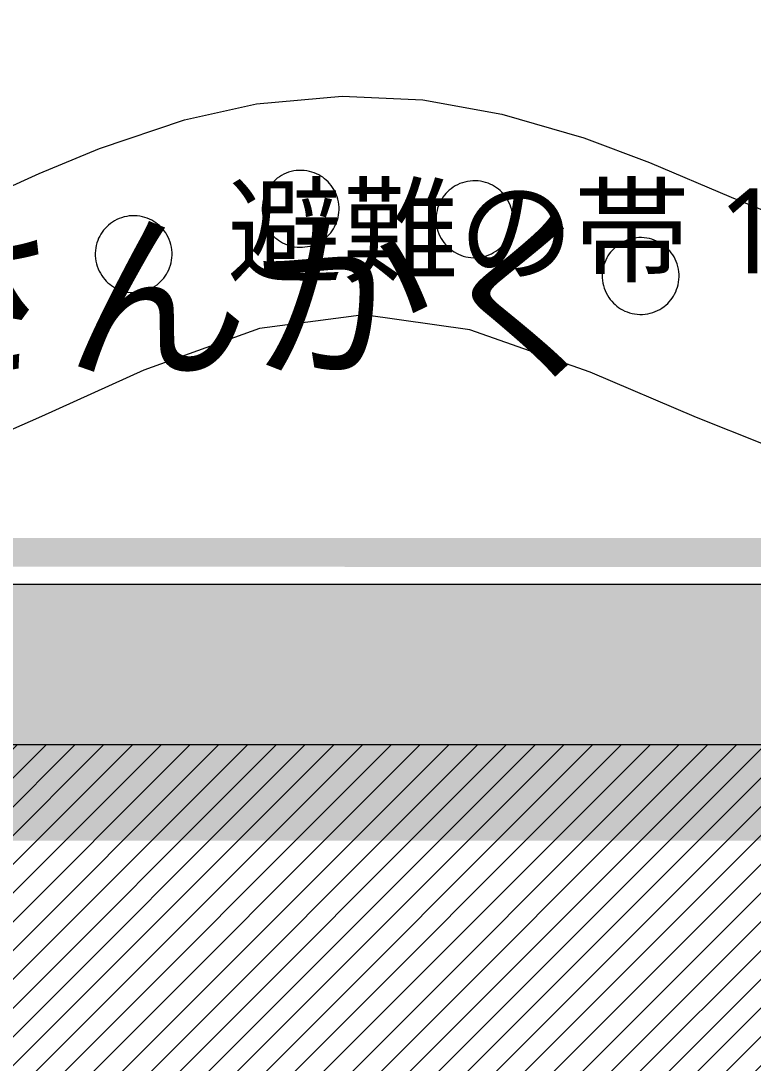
# Model space of a CAD drawing. Header units: millimetres. Extents: x -146962 to 322503, y -183624 to 284367.
# Drawn here: x 71745 to 74031, y 27904 to 31159 of the extents above; entities that cross this region are included whole.
import ezdxf

# ---------------------------------------------------------------- set-up
doc = ezdxf.new("R2010")
doc.units = ezdxf.units.MM
doc.layers.add('30_敷地・外構', color=8, linetype='Continuous', lineweight=9)
doc.layers.add('60_部屋名・面積', color=7, linetype='Continuous', lineweight=13)
doc.styles.add('JP', font='NotoSansCJKjp-Regular.otf')

msp = doc.modelspace()

# ---------------------------------------------------------------- hatches: boundary and pattern name
at = {"layer": '30_敷地・外構', "true_color": 0x8a6a4a}
for points in [[(67663.7, 29499.5), (67663.7, 29529.5), (67663.7, 29537), (67663.7, 29544.5), (68866.5, 29544.4), (70069.3, 29544.3), (71272.1, 29544.3), (72474.9, 29544.2), (73677.7, 29544.1), (74880.5, 29544), (76083.3, 29544), (77286.1, 29543.9), (78488.9, 29543.8), (79691.7, 29543.7), (80894.5, 29543.7), (82097.3, 29543.6), (82097.3, 29536.1), (82097.3, 29528.6), (82097.3, 29513.6), (82097.3, 29498.6), (82097.3, 29491.1), (82097.3, 29483.6), (82097.3, 29476.1), (82097.3, 29468.6), (82097.3, 29453.6), (80894.5, 29453.7), (79691.7, 29453.7), (78488.9, 29453.8), (77286.1, 29453.9), (76083.3, 29454), (74880.5, 29454), (73677.7, 29454.1), (72474.9, 29454.2), (71272.1, 29454.3), (70069.3, 29454.3), (68866.5, 29454.4), (67663.7, 29454.5), (67663.7, 29462), (67663.7, 29469.5), (67663.7, 29477), (67663.7, 29492)], [(70880.1, 29484.3), (70880.1, 29514.3), (70880.1, 29521.8), (70880.1, 29529.3), (70880.1, 29536.8), (70880.1, 29544.3), (71007.4, 29544.3), (71134.8, 29544.3), (71262.1, 29544.3), (71389.5, 29544.2), (71516.8, 29544.2), (71644.2, 29544.2), (71771.5, 29544.2), (71898.8, 29544.2), (72026.2, 29544.2), (72153.5, 29544.2), (72280.9, 29544.2), (72408.2, 29544.2), (72408.2, 29529.2), (72408.2, 29521.7), (72408.2, 29506.7), (72408.2, 29499.2), (72408.2, 29484.2), (72408.2, 29476.7), (72408.2, 29469.2), (72408.2, 29454.2), (72280.9, 29454.2), (72153.5, 29454.2), (71771.5, 29454.2), (71516.8, 29454.2), (71262.1, 29454.3), (71134.8, 29454.3), (71007.4, 29454.3), (70880.1, 29454.3), (70880.1, 29461.8), (70880.1, 29469.3), (70880.1, 29476.8)], [(71766.5, 29536.7), (71769, 29536.7), (71771.5, 29536.7), (71774, 29536.7), (71776.5, 29536.7), (71779, 29536.7), (71781.5, 29536.7), (71786.5, 29536.7), (71789, 29536.7), (71789, 29530.5), (71789, 29524.2), (71789, 29511.7), (71789, 29505.5), (71789, 29499.2), (71789, 29493), (71789, 29486.7), (71789, 29480.5), (71789, 29474.2), (71789, 29468), (71789, 29461.7), (71786.5, 29461.7), (71784, 29461.7), (71779, 29461.7), (71774, 29461.7), (71769, 29461.7), (71766.5, 29461.7), (71764, 29461.7), (71761.5, 29461.7), (71759, 29461.7), (71759, 29468), (71759, 29474.2), (71759, 29486.7), (71759, 29493), (71759, 29499.2), (71759, 29505.5), (71759, 29511.7), (71759, 29518), (71759, 29524.2), (71759, 29530.5), (71759, 29536.7), (71761.5, 29536.7), (71764, 29536.7)], [(71893.8, 29536.7), (71896.3, 29536.7), (71898.8, 29536.7), (71901.3, 29536.7), (71903.8, 29536.7), (71906.3, 29536.7), (71908.8, 29536.7), (71911.3, 29536.7), (71913.8, 29536.7), (71916.3, 29536.7), (71918.8, 29536.7), (71918.8, 29530.5), (71918.8, 29524.2), (71918.8, 29505.5), (71918.8, 29499.2), (71918.8, 29486.7), (71918.8, 29480.5), (71918.8, 29474.2), (71918.8, 29461.7), (71916.3, 29461.7), (71911.3, 29461.7), (71908.8, 29461.7), (71906.3, 29461.7), (71903.8, 29461.7), (71901.3, 29461.7), (71898.8, 29461.7), (71896.3, 29461.7), (71893.8, 29461.7), (71891.3, 29461.7), (71888.8, 29461.7), (71888.8, 29474.2), (71888.8, 29486.7), (71888.8, 29511.7), (71888.8, 29524.2), (71888.8, 29536.7), (71891.3, 29536.7)], [(72026.2, 29536.7), (72028.7, 29536.7), (72031.2, 29536.7), (72033.7, 29536.7), (72036.2, 29536.7), (72038.7, 29536.7), (72041.2, 29536.7), (72043.7, 29536.7), (72046.2, 29536.7), (72048.7, 29536.7), (72048.7, 29511.7), (72048.7, 29505.5), (72048.7, 29499.2), (72048.7, 29493), (72048.7, 29486.7), (72048.7, 29480.5), (72048.7, 29474.2), (72048.7, 29468), (72048.7, 29461.7), (72046.2, 29461.7), (72043.7, 29461.7), (72038.7, 29461.7), (72036.2, 29461.7), (72033.7, 29461.7), (72031.2, 29461.7), (72028.7, 29461.7), (72026.2, 29461.7), (72021.2, 29461.7), (72018.7, 29461.7), (72018.7, 29468), (72018.7, 29480.5), (72018.7, 29493), (72018.7, 29505.5), (72018.7, 29518), (72018.7, 29530.5), (72018.7, 29536.7), (72021.2, 29536.7), (72023.7, 29536.7)], [(72153.5, 29536.7), (72156, 29536.7), (72158.5, 29536.7), (72161, 29536.7), (72163.5, 29536.7), (72168.5, 29536.7), (72171, 29536.7), (72173.5, 29536.7), (72176, 29536.7), (72178.5, 29536.7), (72178.5, 29530.4), (72178.5, 29524.2), (72178.5, 29511.7), (72178.5, 29505.4), (72178.5, 29486.7), (72178.5, 29480.4), (72178.5, 29474.2), (72178.5, 29461.7), (72176, 29461.7), (72173.5, 29461.7), (72171, 29461.7), (72168.5, 29461.7), (72166, 29461.7), (72163.5, 29461.7), (72161, 29461.7), (72158.5, 29461.7), (72156, 29461.7), (72153.5, 29461.7), (72151, 29461.7), (72148.5, 29461.7), (72148.5, 29536.7), (72151, 29536.7)], [(72285.9, 29536.7), (72288.4, 29536.7), (72290.9, 29536.7), (72293.4, 29536.7), (72295.9, 29536.7), (72298.4, 29536.7), (72300.9, 29536.7), (72303.4, 29536.7), (72305.9, 29536.7), (72308.4, 29536.7), (72308.4, 29524.2), (72308.4, 29517.9), (72308.4, 29499.2), (72308.4, 29492.9), (72308.4, 29486.7), (72308.4, 29480.4), (72308.4, 29474.2), (72308.4, 29467.9), (72308.4, 29461.7), (72305.9, 29461.7), (72303.4, 29461.7), (72300.9, 29461.7), (72298.4, 29461.7), (72295.9, 29461.7), (72293.4, 29461.7), (72290.9, 29461.7), (72288.4, 29461.7), (72285.9, 29461.7), (72283.4, 29461.7), (72280.9, 29461.7), (72278.4, 29461.7), (72278.4, 29486.7), (72278.4, 29492.9), (72278.4, 29499.2), (72278.4, 29505.4), (72278.4, 29536.7), (72280.9, 29536.7), (72283.4, 29536.7)], [(72408.2, 29536.7), (72408.2, 29544.2), (72415.7, 29544.2), (72423.2, 29544.2), (72430.7, 29544.2), (72445.7, 29544.2), (72453.2, 29544.2), (72475.7, 29544.2), (72483.2, 29544.2), (72498.2, 29544.2), (72498.2, 29529.2), (72498.2, 29521.7), (72498.2, 29514.2), (72498.2, 29506.7), (72498.2, 29499.2), (72498.2, 29484.2), (72498.2, 29476.7), (72498.2, 29469.2), (72498.2, 29454.2), (72490.7, 29454.2), (72483.2, 29454.2), (72475.7, 29454.2), (72468.2, 29454.2), (72460.7, 29454.2), (72453.2, 29454.2), (72445.7, 29454.2), (72423.2, 29454.2), (72415.7, 29454.2), (72408.2, 29454.2), (72408.2, 29461.7), (72408.2, 29469.2), (72408.2, 29476.7), (72408.2, 29484.2), (72408.2, 29499.2), (72408.2, 29506.7), (72408.2, 29514.2), (72408.2, 29521.7), (72408.2, 29529.2)], [(72418.2, 29534.2), (72424.1, 29534.2), (72429.9, 29534.2), (72435.7, 29534.2), (72441.6, 29534.2), (72447.4, 29534.2), (72453.2, 29534.2), (72459.1, 29534.2), (72464.9, 29534.2), (72470.7, 29534.2), (72476.6, 29534.2), (72482.4, 29534.2), (72488.2, 29534.2), (72488.2, 29528.3), (72488.2, 29522.5), (72488.2, 29516.7), (72488.2, 29505), (72488.2, 29499.2), (72488.2, 29493.3), (72488.2, 29487.5), (72488.2, 29481.7), (72488.2, 29475.8), (72488.2, 29470), (72488.2, 29464.2), (72482.4, 29464.2), (72476.6, 29464.2), (72464.9, 29464.2), (72459.1, 29464.2), (72453.2, 29464.2), (72447.4, 29464.2), (72441.6, 29464.2), (72429.9, 29464.2), (72424.1, 29464.2), (72418.2, 29464.2), (72418.2, 29470), (72418.2, 29475.9), (72418.2, 29481.7), (72418.2, 29493.4), (72418.2, 29499.2), (72418.2, 29505), (72418.2, 29510.9), (72418.2, 29516.7), (72418.2, 29522.5)], [(72498.2, 29484.2), (72498.2, 29491.7), (72498.2, 29506.7), (72498.2, 29514.2), (72498.2, 29521.7), (72498.2, 29529.2), (72498.2, 29536.7), (72498.2, 29544.2), (72625.6, 29544.2), (72752.9, 29544.2), (72880.3, 29544.2), (73007.6, 29544.1), (73135, 29544.1), (73262.3, 29544.1), (73389.7, 29544.1), (73517, 29544.1), (73771.7, 29544.1), (73899.1, 29544.1), (74026.4, 29544.1), (74026.4, 29536.6), (74026.4, 29529.1), (74026.4, 29521.6), (74026.4, 29514.1), (74026.4, 29506.6), (74026.4, 29499.1), (74026.4, 29476.6), (74026.4, 29469.1), (74026.4, 29454.1), (73899.1, 29454.1), (73771.7, 29454.1), (73644.4, 29454.1), (73517, 29454.1), (73389.7, 29454.1), (73262.3, 29454.1), (73135, 29454.1), (73007.6, 29454.1), (72880.3, 29454.2), (72752.9, 29454.2), (72625.6, 29454.2), (72498.2, 29454.2), (72498.2, 29461.7), (72498.2, 29469.2), (72498.2, 29476.7)], [(72603.1, 29536.7), (72608.1, 29536.7), (72610.6, 29536.7), (72613.1, 29536.7), (72615.6, 29536.7), (72618.1, 29536.7), (72620.6, 29536.7), (72623.1, 29536.7), (72625.6, 29536.7), (72628.1, 29536.7), (72628.1, 29517.9), (72628.1, 29511.7), (72628.1, 29505.4), (72628.1, 29499.2), (72628.1, 29492.9), (72628.1, 29486.7), (72628.1, 29480.4), (72628.1, 29461.7), (72625.6, 29461.7), (72620.6, 29461.7), (72618.1, 29461.7), (72615.6, 29461.7), (72613.1, 29461.7), (72608.1, 29461.7), (72605.6, 29461.7), (72603.1, 29461.7), (72600.6, 29461.7), (72598.1, 29461.7), (72598.1, 29467.9), (72598.1, 29474.2), (72598.1, 29480.4), (72598.1, 29486.7), (72598.1, 29492.9), (72598.1, 29499.2), (72598.1, 29505.4), (72598.1, 29511.7), (72598.1, 29517.9), (72598.1, 29524.2), (72598.1, 29530.4), (72598.1, 29536.7), (72600.6, 29536.7)], [(72732.9, 29536.7), (72735.4, 29536.7), (72737.9, 29536.7), (72740.4, 29536.7), (72745.4, 29536.7), (72747.9, 29536.7), (72750.4, 29536.7), (72752.9, 29536.7), (72755.4, 29536.7), (72757.9, 29536.7), (72757.9, 29524.2), (72757.9, 29517.9), (72757.9, 29511.7), (72757.9, 29505.4), (72757.9, 29499.2), (72757.9, 29492.9), (72757.9, 29486.7), (72757.9, 29480.4), (72757.9, 29474.2), (72757.9, 29461.7), (72755.4, 29461.7), (72750.4, 29461.7), (72747.9, 29461.7), (72742.9, 29461.7), (72737.9, 29461.7), (72735.4, 29461.7), (72732.9, 29461.7), (72730.4, 29461.7), (72727.9, 29461.7), (72727.9, 29467.9), (72727.9, 29474.2), (72727.9, 29492.9), (72727.9, 29505.4), (72727.9, 29524.2), (72727.9, 29530.4), (72727.9, 29536.7), (72730.4, 29536.7)], [(72865.3, 29536.7), (72867.8, 29536.7), (72870.3, 29536.7), (72872.8, 29536.7), (72875.3, 29536.7), (72877.8, 29536.7), (72880.3, 29536.7), (72882.8, 29536.7), (72885.3, 29536.7), (72887.8, 29536.7), (72887.8, 29530.4), (72887.8, 29524.2), (72887.8, 29517.9), (72887.8, 29511.7), (72887.8, 29505.4), (72887.8, 29499.2), (72887.8, 29492.9), (72887.8, 29486.7), (72887.8, 29480.4), (72887.8, 29474.2), (72887.8, 29467.9), (72887.8, 29461.7), (72882.8, 29461.7), (72877.8, 29461.7), (72875.3, 29461.7), (72872.8, 29461.7), (72870.3, 29461.7), (72867.8, 29461.7), (72865.3, 29461.7), (72860.3, 29461.7), (72857.8, 29461.7), (72857.8, 29467.9), (72857.8, 29480.4), (72857.8, 29486.7), (72857.8, 29492.9), (72857.8, 29499.2), (72857.8, 29505.4), (72857.8, 29511.7), (72857.8, 29517.9), (72857.8, 29524.2), (72857.8, 29530.4), (72857.8, 29536.7), (72860.3, 29536.7), (72862.8, 29536.7)], [(72995.1, 29536.6), (73000.1, 29536.6), (73005.1, 29536.6), (73010.1, 29536.6), (73015.1, 29536.6), (73017.6, 29536.6), (73017.6, 29524.1), (73017.6, 29517.9), (73017.6, 29511.6), (73017.6, 29505.4), (73017.6, 29499.1), (73017.6, 29492.9), (73017.6, 29486.6), (73017.6, 29480.4), (73017.6, 29474.1), (73017.6, 29461.6), (73015.1, 29461.6), (73012.6, 29461.6), (73007.6, 29461.6), (73005.1, 29461.6), (73002.6, 29461.6), (72997.6, 29461.6), (72995.1, 29461.6), (72992.6, 29461.6), (72990.1, 29461.6), (72987.6, 29461.6), (72987.6, 29467.9), (72987.6, 29474.1), (72987.6, 29480.4), (72987.6, 29486.6), (72987.6, 29499.1), (72987.6, 29505.4), (72987.6, 29511.6), (72987.6, 29524.1), (72987.6, 29530.4), (72987.6, 29536.6), (72990.1, 29536.6)], [(73125, 29536.6), (73127.5, 29536.6), (73132.5, 29536.6), (73137.5, 29536.6), (73140, 29536.6), (73145, 29536.6), (73147.5, 29536.6), (73147.5, 29530.4), (73147.5, 29524.1), (73147.5, 29517.9), (73147.5, 29511.6), (73147.5, 29505.4), (73147.5, 29499.1), (73147.5, 29480.4), (73147.5, 29474.1), (73147.5, 29467.9), (73147.5, 29461.6), (73145, 29461.6), (73142.5, 29461.6), (73140, 29461.6), (73137.5, 29461.6), (73135, 29461.6), (73132.5, 29461.6), (73130, 29461.6), (73127.5, 29461.6), (73125, 29461.6), (73122.5, 29461.6), (73120, 29461.6), (73117.5, 29461.6), (73117.5, 29467.9), (73117.5, 29480.4), (73117.5, 29486.6), (73117.5, 29492.9), (73117.5, 29499.1), (73117.5, 29505.4), (73117.5, 29517.9), (73117.5, 29524.1), (73117.5, 29530.4), (73117.5, 29536.6), (73120, 29536.6)], [(73252.3, 29536.6), (73257.3, 29536.6), (73259.8, 29536.6), (73262.3, 29536.6), (73264.8, 29536.6), (73267.3, 29536.6), (73269.8, 29536.6), (73272.3, 29536.6), (73274.8, 29536.6), (73277.3, 29536.6), (73277.3, 29530.4), (73277.3, 29511.6), (73277.3, 29505.4), (73277.3, 29492.9), (73277.3, 29486.6), (73277.3, 29474.1), (73277.3, 29461.6), (73274.8, 29461.6), (73272.3, 29461.6), (73267.3, 29461.6), (73264.8, 29461.6), (73262.3, 29461.6), (73259.8, 29461.6), (73257.3, 29461.6), (73254.8, 29461.6), (73252.3, 29461.6), (73249.8, 29461.6), (73247.3, 29461.6), (73247.3, 29492.9), (73247.3, 29499.1), (73247.3, 29511.6), (73247.3, 29517.9), (73247.3, 29524.1), (73247.3, 29536.6), (73249.8, 29536.6)], [(73384.7, 29536.6), (73387.2, 29536.6), (73392.2, 29536.6), (73394.7, 29536.6), (73399.7, 29536.6), (73402.2, 29536.6), (73404.7, 29536.6), (73407.2, 29536.6), (73407.2, 29530.4), (73407.2, 29524.1), (73407.2, 29517.9), (73407.2, 29511.6), (73407.2, 29505.4), (73407.2, 29499.1), (73407.2, 29492.9), (73407.2, 29480.4), (73407.2, 29474.1), (73407.2, 29461.6), (73404.7, 29461.6), (73399.7, 29461.6), (73397.2, 29461.6), (73392.2, 29461.6), (73387.2, 29461.6), (73384.7, 29461.6), (73379.7, 29461.6), (73377.2, 29461.6), (73377.2, 29467.9), (73377.2, 29486.6), (73377.2, 29492.9), (73377.2, 29499.1), (73377.2, 29505.4), (73377.2, 29511.6), (73377.2, 29517.9), (73377.2, 29530.4), (73377.2, 29536.6), (73379.7, 29536.6), (73382.2, 29536.6)], [(73512, 29536.6), (73514.5, 29536.6), (73517, 29536.6), (73522, 29536.6), (73524.5, 29536.6), (73527, 29536.6), (73529.5, 29536.6), (73532, 29536.6), (73534.5, 29536.6), (73537, 29536.6), (73537, 29530.4), (73537, 29524.1), (73537, 29517.9), (73537, 29511.6), (73537, 29499.1), (73537, 29492.9), (73537, 29486.6), (73537, 29480.4), (73537, 29474.1), (73537, 29461.6), (73534.5, 29461.6), (73529.5, 29461.6), (73527, 29461.6), (73522, 29461.6), (73517, 29461.6), (73514.5, 29461.6), (73512, 29461.6), (73509.5, 29461.6), (73507, 29461.6), (73507, 29467.9), (73507, 29474.1), (73507, 29486.6), (73507, 29492.9), (73507, 29511.6), (73507, 29517.9), (73507, 29524.1), (73507, 29530.4), (73507, 29536.6), (73509.5, 29536.6)], [(73644.4, 29536.6), (73646.9, 29536.6), (73651.9, 29536.6), (73656.9, 29536.6), (73659.4, 29536.6), (73664.4, 29536.6), (73666.9, 29536.6), (73666.9, 29530.4), (73666.9, 29524.1), (73666.9, 29511.6), (73666.9, 29505.4), (73666.9, 29499.1), (73666.9, 29492.9), (73666.9, 29486.6), (73666.9, 29480.4), (73666.9, 29474.1), (73666.9, 29467.9), (73666.9, 29461.6), (73664.4, 29461.6), (73661.9, 29461.6), (73656.9, 29461.6), (73651.9, 29461.6), (73646.9, 29461.6), (73644.4, 29461.6), (73641.9, 29461.6), (73639.4, 29461.6), (73636.9, 29461.6), (73636.9, 29474.1), (73636.9, 29480.4), (73636.9, 29486.6), (73636.9, 29492.9), (73636.9, 29499.1), (73636.9, 29505.4), (73636.9, 29511.6), (73636.9, 29517.9), (73636.9, 29536.6), (73639.4, 29536.6), (73641.9, 29536.6)], [(73774.2, 29536.6), (73776.7, 29536.6), (73779.2, 29536.6), (73781.7, 29536.6), (73784.2, 29536.6), (73786.7, 29536.6), (73789.2, 29536.6), (73791.7, 29536.6), (73794.2, 29536.6), (73796.7, 29536.6), (73796.7, 29511.6), (73796.7, 29505.3), (73796.7, 29467.8), (73796.7, 29461.6), (73794.2, 29461.6), (73786.7, 29461.6), (73784.2, 29461.6), (73781.7, 29461.6), (73779.2, 29461.6), (73776.7, 29461.6), (73774.2, 29461.6), (73771.7, 29461.6), (73769.2, 29461.6), (73766.7, 29461.6), (73766.7, 29480.4), (73766.7, 29486.6), (73766.7, 29492.9), (73766.7, 29499.1), (73766.7, 29505.4), (73766.7, 29511.6), (73766.7, 29536.6), (73769.2, 29536.6)], [(73904.1, 29536.6), (73906.6, 29536.6), (73909.1, 29536.6), (73911.6, 29536.6), (73916.6, 29536.6), (73919.1, 29536.6), (73921.6, 29536.6), (73924.1, 29536.6), (73926.6, 29536.6), (73926.6, 29524.1), (73926.6, 29517.8), (73926.6, 29511.6), (73926.6, 29505.3), (73926.6, 29499.1), (73926.6, 29492.8), (73926.6, 29486.6), (73926.6, 29480.3), (73926.6, 29461.6), (73924.1, 29461.6), (73921.6, 29461.6), (73919.1, 29461.6), (73916.6, 29461.6), (73914.1, 29461.6), (73911.6, 29461.6), (73909.1, 29461.6), (73906.6, 29461.6), (73904.1, 29461.6), (73901.6, 29461.6), (73899.1, 29461.6), (73896.6, 29461.6), (73896.6, 29467.8), (73896.6, 29474.1), (73896.6, 29486.6), (73896.6, 29492.8), (73896.6, 29499.1), (73896.6, 29505.3), (73896.6, 29511.6), (73896.6, 29517.8), (73896.6, 29524.1), (73896.6, 29530.3), (73896.6, 29536.6), (73899.1, 29536.6), (73901.6, 29536.6)], [(74026.4, 29544.1), (74033.9, 29544.1), (74041.4, 29544.1), (74056.4, 29544.1), (74063.9, 29544.1), (74078.9, 29544.1), (74086.4, 29544.1), (74093.9, 29544.1), (74101.4, 29544.1), (74108.9, 29544.1), (74116.4, 29544.1), (74116.4, 29536.6), (74116.4, 29529.1), (74116.4, 29521.6), (74116.4, 29514.1), (74116.4, 29506.6), (74116.4, 29491.6), (74116.4, 29484.1), (74116.4, 29476.6), (74116.4, 29469.1), (74116.4, 29461.6), (74116.4, 29454.1), (74108.9, 29454.1), (74101.4, 29454.1), (74093.9, 29454.1), (74086.4, 29454.1), (74078.9, 29454.1), (74071.4, 29454.1), (74063.9, 29454.1), (74056.4, 29454.1), (74048.9, 29454.1), (74041.4, 29454.1), (74033.9, 29454.1), (74026.4, 29454.1), (74026.4, 29461.6), (74026.4, 29469.1), (74026.4, 29476.6), (74026.4, 29499.1), (74026.4, 29506.6), (74026.4, 29514.1), (74026.4, 29521.6), (74026.4, 29529.1)]]:
    msp.add_hatch(color=8, dxfattribs=at).paths.add_polyline_path(points)
at = {"layer": '30_敷地・外構', "true_color": 0xdccfb6}
msp.add_hatch(color=8, dxfattribs=at).paths.add_polyline_path([(118594.5, 29396.3), (118594.4, 28596.3), (67603, 28599.5), (67603.1, 29399.5)])
at = {"layer": '30_敷地・外構', "true_color": 0xb9cf98}
for points in [[(72560, 29289.8), (72666.8, 29308.9), (72723.5, 29326.6), (72800.4, 29169.7), (72767.5, 29132), (72564.3, 29204), (72562.1, 29219.3), (72562, 29269.3)], [(71815.2, 28923.7), (71778.9, 29039.2), (71767.9, 29058.3), (71878.8, 29130.1), (71971.9, 29020.9), (71914, 28928.7)], [(71909.8, 29074.8), (71938.5, 29031.4), (71934.4, 28919.8), (71857.9, 28902.2), (71849.9, 28866.3), (71840.5, 28878), (71788.8, 28878.9), (71881.8, 29049.5)], [(71966.5, 28993.8), (71980, 28945.4), (71999, 28842.9), (71983, 28841.3), (71973.8, 28792.7), (71957.6, 28776.4), (71813.9, 28907.5)], [(72575.5, 28822.5), (72538.8, 28841.3), (72518.2, 28833.3), (72528.2, 28888.3), (72497.2, 28932.6), (72489.2, 28951.1), (72563.4, 28995.6)], [(73113.9, 28921.7), (73266.6, 28837.6), (73184.7, 28736.6), (73106.3, 28743.9), (73040.7, 28770.3), (73028.7, 28807)], [(73804, 28819.6), (73883, 28822.3), (73869.6, 28779.4), (73853.6, 28739.8), (73828.3, 28630.8), (73801.3, 28609.1), (73737.9, 28609.1), (73659.9, 28686.6)], [(73711.8, 28629.7), (73699.3, 28645.4), (73723.5, 28826.3), (73772.2, 28806.1), (73773.5, 28755.7), (73767.9, 28684.2), (73715.5, 28631.5)]]:
    msp.add_hatch(color=8, dxfattribs=at).paths.add_polyline_path(points)
at = {"layer": '30_敷地・外構', "true_color": 0xbdb6aa}
h = msp.add_hatch(dxfattribs=at)
h.set_pattern_fill('ANSI31', scale=20)
h.paths.add_polyline_path([(74349.4, 27219.1), (67974.7, 27219.5), (67974.8, 28899.5), (74349.5, 28899.1), (74349.5, 28599.1)])

# ---------------------------------------------------------------- linework, layer by layer
at = {"layer": '30_敷地・外構'}
for points in [[(118597.6, 85398.9), (118594.5, 29396.3), (55603.1, 29400.2), (55602.4, 41399.1), (85596.4, 85403.7), (118597.6, 85398.9)], [(83754.6, 32064.4), (82100.1, 29398.6), (64209.2, 29399.8), (67603.5, 29399.7), (67603.3, 31451.8)], [(71567.6, 30575.8), (71802.4, 30682.6), (71990.1, 30760.6), (72256.3, 30849.8), (72480.9, 30899.8), (72747.8, 30924.1), (73000, 30912.5), (73247.2, 30868.1), (73502.5, 30793.7), (73708.1, 30716.4), (73962.9, 30608.7), (74360.9, 30446.1)], [(72712.6, 30497.6), (72716.8, 30503.3), (72720.9, 30509.4), (72724.6, 30515.9), (72727.9, 30522.7), (72730.9, 30529.9), (72733.5, 30537.4), (72735.5, 30545.1), (72737.1, 30553), (72738.1, 30561.1), (72738.6, 30569.3), (72738.5, 30577.6), (72737.9, 30585.8), (72736.6, 30594), (72734.9, 30602.1), (72732.6, 30610), (72729.7, 30617.6), (72726.4, 30625), (72722.7, 30632.1), (72718.5, 30638.8), (72714, 30645.1), (72709.2, 30651), (72704.1, 30656.5), (72698.8, 30661.5), (72693.3, 30666.2), (72687.6, 30670.5), (72681.5, 30674.5), (72675, 30678.2), (72668.2, 30681.6), (72661, 30684.5), (72653.5, 30687.1), (72645.8, 30689.1), (72637.9, 30690.7), (72629.8, 30691.7), (72621.6, 30692.2), (72613.3, 30692.1), (72605.1, 30691.5), (72596.9, 30690.3), (72588.8, 30688.5), (72580.9, 30686.2), (72573.3, 30683.3), (72565.9, 30680), (72558.8, 30676.3), (72552.1, 30672.1), (72545.8, 30667.6), (72539.9, 30662.8), (72534.4, 30657.7), (72529.3, 30652.4), (72524.7, 30647), (72520.4, 30641.2), (72516.4, 30635.1), (72512.7, 30628.6), (72509.3, 30621.8), (72506.4, 30614.6), (72503.8, 30607.1), (72501.8, 30599.4), (72500.2, 30591.5), (72499.2, 30583.4), (72498.7, 30575.2), (72498.8, 30566.9), (72499.4, 30558.7), (72500.6, 30550.5), (72502.4, 30542.4), (72504.7, 30534.5), (72507.6, 30526.9), (72510.9, 30519.5), (72514.6, 30512.4), (72518.8, 30505.7), (72523.3, 30499.4), (72528.1, 30493.5), (72533.2, 30488), (72538.5, 30483), (72543.9, 30478.3), (72549.7, 30474.1), (72555.8, 30470), (72562.3, 30466.3), (72569.1, 30463), (72576.3, 30460), (72583.7, 30457.4), (72591.5, 30455.4), (72599.4, 30453.8), (72607.5, 30452.8), (72615.7, 30452.3), (72624, 30452.4), (72632.2, 30453), (72640.4, 30454.2), (72648.5, 30456), (72656.4, 30458.3), (72664, 30461.2), (72671.4, 30464.5), (72678.5, 30468.2), (72685.2, 30472.4), (72691.5, 30476.9), (72697.4, 30481.7), (72702.9, 30486.8), (72707.9, 30492.1), (72712.6, 30497.6)], [(73255.2, 30464.9), (73259.4, 30470.6), (73263.5, 30476.7), (73267.2, 30483.2), (73270.5, 30490.1), (73273.5, 30497.2), (73276.1, 30504.7), (73278.1, 30512.4), (73279.7, 30520.4), (73280.7, 30528.5), (73281.2, 30536.7), (73281.1, 30544.9), (73280.5, 30553.2), (73279.2, 30561.4), (73277.5, 30569.4), (73275.2, 30577.3), (73272.3, 30585), (73269, 30592.3), (73265.3, 30599.4), (73261.1, 30606.1), (73256.6, 30612.4), (73251.8, 30618.3), (73246.7, 30623.8), (73241.4, 30628.9), (73235.9, 30633.5), (73230.2, 30637.8), (73224.1, 30641.8), (73217.6, 30645.5), (73210.8, 30648.9), (73203.6, 30651.9), (73196.1, 30654.4), (73188.4, 30656.5), (73180.5, 30658), (73172.4, 30659.1), (73164.2, 30659.6), (73155.9, 30659.5), (73147.7, 30658.8), (73139.5, 30657.6), (73131.4, 30655.8), (73123.5, 30653.5), (73115.9, 30650.7), (73108.5, 30647.4), (73101.4, 30643.6), (73094.7, 30639.5), (73088.4, 30634.9), (73082.5, 30630.1), (73077, 30625), (73071.9, 30619.8), (73067.3, 30614.3), (73063, 30608.6), (73059, 30602.4), (73055.3, 30596), (73051.9, 30589.1), (73049, 30581.9), (73046.4, 30574.5), (73044.4, 30566.8), (73042.8, 30558.8), (73041.8, 30550.7), (73041.3, 30542.5), (73041.4, 30534.3), (73042, 30526), (73043.2, 30517.8), (73045, 30509.7), (73047.3, 30501.9), (73050.2, 30494.2), (73053.5, 30486.8), (73057.2, 30479.8), (73061.4, 30473.1), (73065.9, 30466.7), (73070.7, 30460.8), (73075.8, 30455.3), (73081.1, 30450.3), (73086.5, 30445.7), (73092.3, 30441.4), (73098.4, 30437.4), (73104.9, 30433.6), (73111.7, 30430.3), (73118.9, 30427.3), (73126.4, 30424.8), (73134.1, 30422.7), (73142, 30421.1), (73150.1, 30420.1), (73158.3, 30419.6), (73166.6, 30419.7), (73174.8, 30420.4), (73183, 30421.6), (73191.1, 30423.4), (73199, 30425.7), (73206.6, 30428.5), (73214, 30431.8), (73221.1, 30435.6), (73227.8, 30439.7), (73234.1, 30444.2), (73240, 30449), (73245.5, 30454.1), (73250.5, 30459.4), (73255.2, 30464.9)], [(74063.9, 29836.9), (73854.6, 29920.9), (73522.2, 30062.1), (73146.7, 30194), (72815.8, 30240.9), (72490.5, 30198.4), (72129, 30068.7), (71809.7, 29923.9), (71588.4, 29826.6), (71382.4, 29748.5), (69976.2, 29759), (69780.9, 29830.4), (69525.9, 29934.1), (69127.4, 30087.5), (68778.3, 30166.7), (68455.7, 30156.1), (68111, 30054.4), (67798.9, 29914.6), (67636.7, 29883.9), (67609.4, 30596.4)], [(72191.2, 30355.9), (72195.5, 30361.6), (72199.5, 30367.7), (72203.2, 30374.2), (72206.6, 30381.1), (72209.6, 30388.2), (72212.1, 30395.7), (72214.2, 30403.4), (72215.8, 30411.4), (72216.8, 30419.5), (72217.3, 30427.7), (72217.2, 30435.9), (72216.5, 30444.2), (72215.3, 30452.4), (72213.5, 30460.4), (72211.2, 30468.3), (72208.4, 30476), (72205.1, 30483.4), (72201.3, 30490.4), (72197.2, 30497.1), (72192.7, 30503.4), (72187.9, 30509.3), (72182.8, 30514.8), (72177.5, 30519.9), (72172, 30524.5), (72166.3, 30528.8), (72160.2, 30532.8), (72153.7, 30536.5), (72146.8, 30539.9), (72139.7, 30542.9), (72132.2, 30545.4), (72124.5, 30547.5), (72116.5, 30549), (72108.4, 30550.1), (72100.2, 30550.6), (72092, 30550.5), (72083.7, 30549.8), (72075.5, 30548.6), (72067.5, 30546.8), (72059.6, 30544.5), (72051.9, 30541.7), (72044.5, 30538.4), (72037.5, 30534.6), (72030.8, 30530.5), (72024.5, 30526), (72018.6, 30521.1), (72013.1, 30516.1), (72008, 30510.8), (72003.4, 30505.3), (71999.1, 30499.6), (71995.1, 30493.4), (71991.4, 30487), (71988, 30480.1), (71985, 30472.9), (71982.5, 30465.5), (71980.4, 30457.8), (71978.9, 30449.8), (71977.8, 30441.7), (71977.3, 30433.5), (71977.4, 30425.3), (71978.1, 30417), (71979.3, 30408.8), (71981.1, 30400.7), (71983.4, 30392.9), (71986.2, 30385.2), (71989.5, 30377.8), (71993.3, 30370.8), (71997.4, 30364.1), (72001.9, 30357.7), (72006.8, 30351.8), (72011.8, 30346.4), (72017.1, 30341.3), (72022.6, 30336.7), (72028.3, 30332.4), (72034.5, 30328.4), (72040.9, 30324.7), (72047.8, 30321.3), (72055, 30318.3), (72062.4, 30315.8), (72070.1, 30313.7), (72078.1, 30312.1), (72086.2, 30311.1), (72094.4, 30310.6), (72102.6, 30310.7), (72110.9, 30311.4), (72119.1, 30312.6), (72127.1, 30314.4), (72135, 30316.7), (72142.7, 30319.5), (72150.1, 30322.8), (72157.1, 30326.6), (72163.8, 30330.7), (72170.2, 30335.2), (72176.1, 30340), (72181.5, 30345.1), (72186.6, 30350.4), (72191.2, 30355.9)], [(73774.2, 30287.6), (73778.5, 30293.3), (73782.5, 30299.4), (73786.3, 30305.9), (73789.6, 30312.7), (73792.6, 30319.9), (73795.1, 30327.4), (73797.2, 30335.1), (73798.8, 30343), (73799.8, 30351.1), (73800.3, 30359.3), (73800.2, 30367.6), (73799.5, 30375.8), (73798.3, 30384), (73796.5, 30392.1), (73794.2, 30400), (73791.4, 30407.6), (73788.1, 30415), (73784.3, 30422.1), (73780.2, 30428.8), (73775.7, 30435.1), (73770.9, 30441), (73765.8, 30446.5), (73760.5, 30451.6), (73755, 30456.2), (73749.3, 30460.5), (73743.2, 30464.5), (73736.7, 30468.2), (73729.8, 30471.6), (73722.7, 30474.5), (73715.2, 30477.1), (73707.5, 30479.1), (73699.6, 30480.7), (73691.5, 30481.7), (73683.2, 30482.2), (73675, 30482.1), (73666.7, 30481.5), (73658.5, 30480.3), (73650.5, 30478.5), (73642.6, 30476.2), (73634.9, 30473.3), (73627.6, 30470), (73620.5, 30466.3), (73613.8, 30462.1), (73607.5, 30457.6), (73601.6, 30452.8), (73596.1, 30447.7), (73591, 30442.4), (73586.4, 30437), (73582.1, 30431.2), (73578.1, 30425.1), (73574.4, 30418.6), (73571, 30411.8), (73568, 30404.6), (73565.5, 30397.1), (73563.4, 30389.4), (73561.9, 30381.5), (73560.8, 30373.4), (73560.4, 30365.2), (73560.4, 30356.9), (73561.1, 30348.7), (73562.3, 30340.5), (73564.1, 30332.4), (73566.4, 30324.5), (73569.2, 30316.9), (73572.5, 30309.5), (73576.3, 30302.4), (73580.4, 30295.7), (73585, 30289.4), (73589.8, 30283.5), (73594.9, 30278), (73600.2, 30273), (73605.6, 30268.3), (73611.3, 30264.1), (73617.5, 30260), (73624, 30256.3), (73630.8, 30253), (73638, 30250), (73645.4, 30247.4), (73653.2, 30245.4), (73661.1, 30243.8), (73669.2, 30242.8), (73677.4, 30242.3), (73685.6, 30242.4), (73693.9, 30243), (73702.1, 30244.3), (73710.2, 30246), (73718, 30248.3), (73725.7, 30251.2), (73733.1, 30254.5), (73740.1, 30258.2), (73746.8, 30262.4), (73753.2, 30266.9), (73759.1, 30271.7), (73764.6, 30276.8), (73769.6, 30282.1), (73774.2, 30287.6)], [(74349.4, 27219.1), (67974.7, 27219.5), (67974.8, 28899.5), (74349.5, 28899.1), (74349.5, 28599.1), (74349.4, 27219.1)]]:
    msp.add_lwpolyline(points, dxfattribs=at)

# ---------------------------------------------------------------- texts
at = {"layer": '60_部屋名・面積', "attachment_point": 5, "style": 'JP'}
for s, insert, char_height in [('避難の帯 1.5', (73399.3, 30488.4), 264.6), ('みなみのさんかく', (71302.4, 30278), 423.36)]:
    msp.add_mtext(s, dxfattribs=dict(at, insert=insert, char_height=char_height))

doc.saveas('drawing.dxf')
